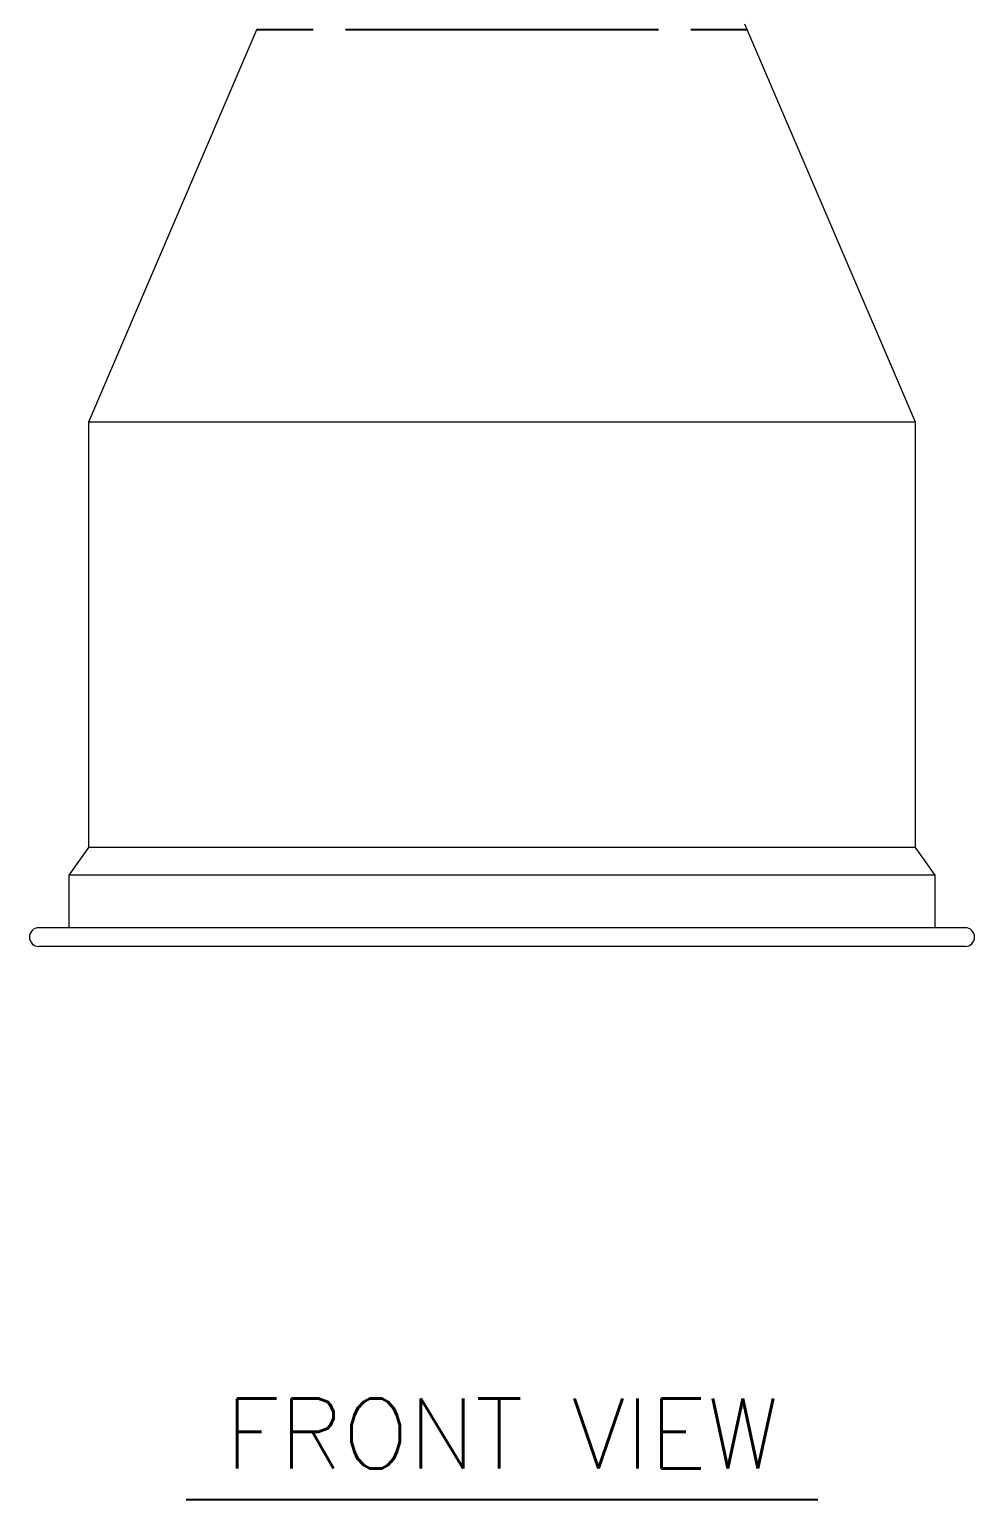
# Model space of a CAD drawing. Extents: x 11 to 120, y 2 to 94.
# Drawn here: x 50.14 to 60.23, y 59.18 to 74.88 of the extents above; entities that cross this region are included whole.
import ezdxf
from ezdxf.enums import TextEntityAlignment as Align

# ---------------------------------------------------------------- set-up
doc = ezdxf.new("R2010")
doc.units = 0
doc.header["$MEASUREMENT"] = 0
doc.linetypes.add('SLD-Solid', pattern=[0])
doc.layers.add('OBJECT', color=7, linetype='CONTINUOUS')
doc.styles.get("Standard").update_dxf_attribs({"font": 'SIMPLEX'})

msp = doc.modelspace()

# ---------------------------------------------------------------- linework, layer by layer
at = {"layer": 'OBJECT', "color": 7, "linetype": 'SLD-Solid', "lineweight": 15}
for p, q in [((59.601, 70.685), (57.781, 74.935)), ((52.57, 74.884), (50.772, 70.685)), ((50.772, 70.685), (50.772, 66.142)), ((59.601, 70.685), (50.772, 70.685)), ((59.601, 66.142), (59.601, 70.685)), ((50.772, 66.142), (50.56, 65.85)), ((59.601, 66.142), (50.772, 66.142)), ((59.813, 65.85), (59.601, 66.142)), ((50.56, 65.85), (50.56, 65.287)), ((59.813, 65.85), (50.56, 65.85)), ((59.813, 65.287), (59.813, 65.85)), ((60.133, 65.287), (50.24, 65.287)), ((60.133, 65.087), (50.24, 65.087))]:
    msp.add_line(p, q, dxfattribs=at)
at = {"layer": 'OBJECT'}
for p, q in [((52.572, 74.88), (53.171, 74.88)), ((53.515, 74.88), (56.858, 74.88)), ((57.202, 74.88), (57.801, 74.88))]:
    msp.add_line(p, q, dxfattribs=at)
at = {"layer": 'OBJECT', "color": 1}
msp.add_line((51.813, 59.18), (58.558, 59.18), dxfattribs=at)
at = {"layer": 'OBJECT', "color": 7, "linetype": 'SLD-Solid', "lineweight": 15}
for centre, start, end in [((50.24, 65.187), 90, 270), ((60.133, 65.187), 270, 90)]:
    msp.add_arc(centre, 0.1, start, end, dxfattribs=at)

# ---------------------------------------------------------------- texts
at = {"layer": 'OBJECT', "color": 1}
msp.add_text('FRONT VIEW', height=0.75, dxfattribs=at).set_placement((55.188, 59.511), align=Align.CENTER)

doc.saveas('drawing.dxf')
